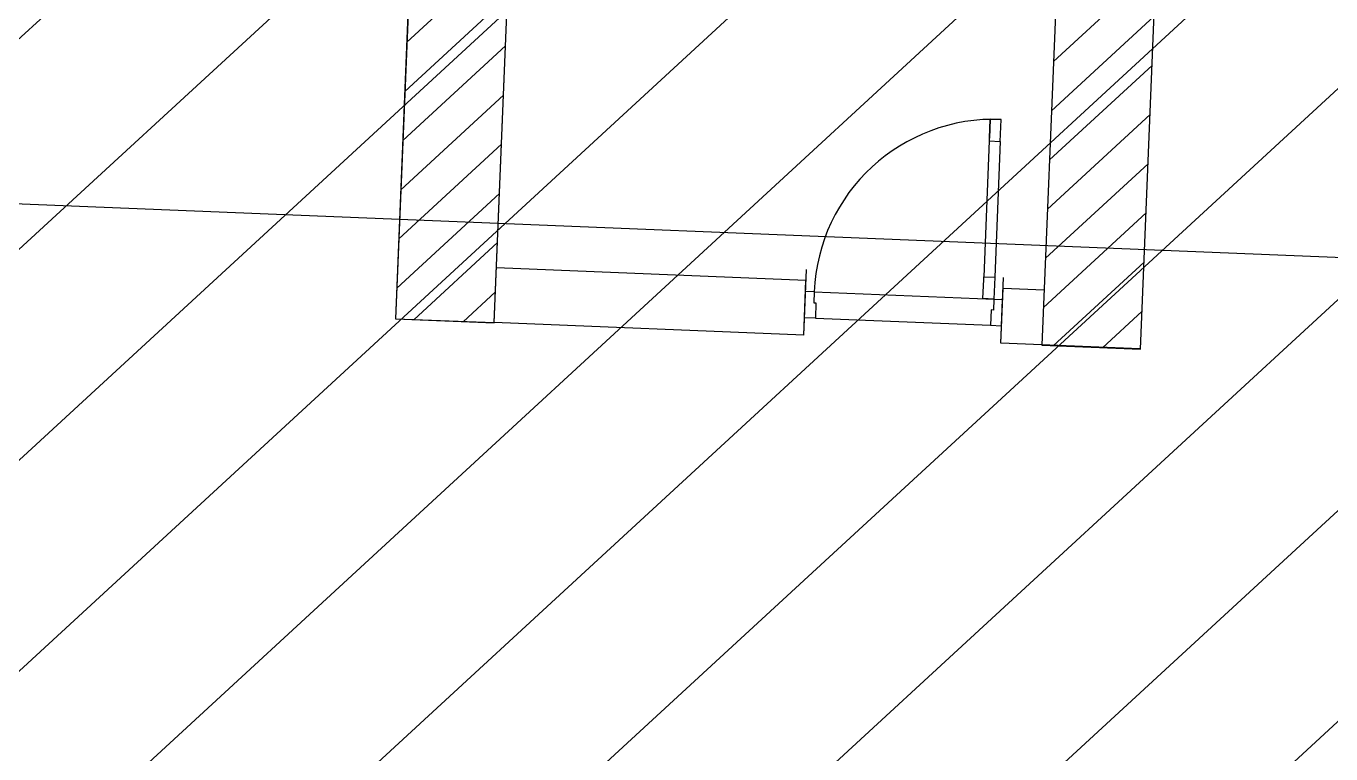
# Model space of a CAD drawing. Extents: x -678889171 to 586587, y -792238163 to 335485.
# Drawn here: x -678771950 to -678765998, y -791968193 to -791964873 of the extents above; entities that cross this region are included whole.
import ezdxf
from ezdxf.enums import TextEntityAlignment as Align

# ---------------------------------------------------------------- set-up
doc = ezdxf.new("R2010")
doc.units = 0
doc.header["$MEASUREMENT"] = 0
for name, color, linetype in [('A-FLOR-PATT', 252, 'Continuous'), ('A-SITE-PATT', 252, 'Continuous'), ('A-WALL', 252, 'Continuous')]:
    doc.layers.add(name, color=color, linetype=linetype)
doc.layers.add('BASEMENT3 LAYOUT$0$HATCH2', color=252, linetype='Continuous', lineweight=15)
doc.styles.add('Ground floor Towers$0$$Bas01-Rname$0$EN-SC', font='swissc.ttf')
doc.styles.add('Ground floor Towers$0$$Bas01-Rname$0$EN-SCL', font='swisscl.ttf')
doc.styles.add('Ground floor Towers$0$04-Ground Floor$0$V2-lower ground$0$LEVEL  FOR LICENSE LOWER GR$0$$LG- LEVEL$0$AR-SR', font='sarb.shx')

# ---------------------------------------------------------------- blocks, each defined once
blk = doc.blocks.new('A$C61C61320')
at = {"layer": 'BASEMENT3 LAYOUT$0$HATCH2'}
h = blk.add_hatch(dxfattribs=at)
h.set_pattern_fill('JIS_WOOD', color=256, scale=1000, style=0)
h.set_pattern_definition([(45, (-845211.5632561638, -471074.8112416068), (-499.9999991609842, 499.9999991609843), [])])
edge = h.paths.add_edge_path()
edge.add_line((-87728.88771757309, -14436.92520058164), (11085.99286301623, -14077.61977391216))
edge.add_line((11085.9928630162, -14077.61977391216), (11086.00013759563, -61296.12011963065))
edge.add_line((11086.00013759569, -61296.12011963065), (-23868.16462742418, -60220.57708285929))
edge.add_line((-23868.16462742421, -60220.57708285929), (-23388.15647815715, -47455.2645226442))
edge.add_arc((-38984.06513334403, -44366.02445463254), 15898.9235792472, 348.7958745272753, 525.9866040010601)
edge.add_line((-54409.82303213701, -40516.12001080933), (-55179.78612954497, -49076.3717473704))
edge.add_line((-55179.78612954495, -49076.3717473704), (-87616.00626249687, -47227.09333388295))
edge.add_line((-87616.00626249681, -47227.09333388295), (-87728.88771757303, -14436.92520058164))
blk = doc.blocks.new('GR')
at = {"layer": 'A-FLOR-PATT'}
for p, q in [((24883.51140202032, 226556.1981372059), (24886.09748806874, 219100.5705418832)), ((24886.09748806944, 226554.6647503249, -6.574195595121094e-08), (24886.09748806874, 219100.5705418832, -6.574195595121094e-08)), ((25336.09748806874, 219100.5705418832, -6.574195595121094e-08), (25336.09748806834, 223354.6647634286, -6.574195595121094e-08)), ((25336.09748806874, 219102.1039220956), (25336.09748806874, 223354.6647634286)), ((27836.09747298219, 223354.6647634286, -6.574195595121094e-08), (27836.09747298225, 219100.5705455415, -6.574195595121094e-08)), ((27836.09747298219, 223354.6647634286), (27836.09747298219, 219100.5705455415)), ((28286.09747298219, 219100.5705455415, -6.574195595121094e-08), (28286.09747298219, 223354.6647634286, -6.574195595121094e-08)), ((28286.09747298219, 219100.5705455415), (28286.09747025121, 223354.6647634286)), ((24886.09748806921, 220364.3978642025, -6.574195595121094e-08), (25336.09748806874, 220814.397864202, -6.574195595121094e-08)), ((27836.09747298248, 220395.8146097681, -6.574195595121094e-08), (28286.09747298248, 220845.8146097681, -6.574195595121094e-08)), ((27836.09747298248, 220171.3082067415, -6.574195595121094e-08), (28286.09747298248, 220621.3082067415, -6.574195595121094e-08)), ((24886.09748806898, 220139.8914611756, -6.574195595121094e-08), (25336.09748806874, 220589.8914611754, -6.574195595121094e-08)), ((27836.09747298248, 219946.8018037148, -6.574195595121094e-08), (28286.09747298248, 220396.8018037148, -6.574195595121094e-08)), ((24886.09748806874, 219915.3850581488, -6.574195595121094e-08), (25336.09748806851, 220365.3850581485, -6.574195595121094e-08)), ((24886.09748806898, 219690.8786551219, -6.574195595121094e-08), (25336.09748806898, 220140.8786551219, -6.574195595121094e-08)), ((27836.09747298248, 219722.2954006882, -6.574195595121094e-08), (28286.09747298248, 220172.2954006882, -6.574195595121094e-08)), ((27608.73454191592, 220122.103922095), (27558.73454191594, 220122.103922095)), ((27558.73454191594, 220122.103922095), (27558.73454191594, 220035.1039220951)), ((27558.73454191594, 220035.1039220951), (27558.73454191594, 220122.103922095)), ((27558.73454191594, 220122.103922095), (27558.73454191594, 220022.1039220951)), ((27608.73454191592, 220022.1039220951), (27608.73454191592, 220122.103922095)), ((27558.73454191594, 220022.1039220951), (27608.73454191592, 220022.1039220951)), ((27558.73454191593, 220022.1039220951), (27558.73454191594, 219402.1039220953)), ((27608.73454191591, 220022.1039220951), (27608.73454191592, 219402.1039220953)), ((24886.09748806898, 219466.3722520953, -6.574195595121094e-08), (25336.09748806898, 219916.3722520953, -6.574195595121094e-08)), ((27836.09747298225, 219497.7889976613, -6.574195595121094e-08), (28286.09747298225, 219947.7889976613, -6.574195595121094e-08)), ((27836.09747298248, 219273.2825946345, -6.574195595121094e-08), (28286.09747298248, 219723.2825946345, -6.574195595121094e-08)), ((24886.09748806898, 219241.8658490686, -6.574195595121094e-08), (25336.09748806874, 219691.8658490684, -6.574195595121094e-08)), ((31695, 219555), (-8850, 219555)), ((27887.89182691649, 219100.5705455418, -6.574195595121094e-08), (28286.09747298248, 219498.7761916078, -6.574195595121094e-08)), ((24969.30858391058, 219100.5705418836, -6.574195595121094e-08), (25336.09748806874, 219467.3594460418, -6.574195595121094e-08)), ((26748.73454191623, 219102.1039220954), (26748.73454191623, 219402.103925749)), ((27558.73454191594, 219402.1039220953), (27608.73454191592, 219402.1039220953)), ((27558.73454191594, 219389.1039220953), (27558.73454191594, 219402.1039220953)), ((27558.73454191594, 219302.1039220954), (27558.73454191594, 219389.1039220953)), ((27608.73454191592, 219402.1039220953), (27608.73454191592, 219302.1039220954)), ((27648.73454191591, 219102.1039220954), (27648.73454191591, 219402.103925749)), ((26748.73454191622, 219352.1039220957), (25336.0974880687, 219352.1039220956)), ((26748.73454191624, 219102.1039220957), (26748.73454191622, 219352.1039220957)), ((26748.73454191623, 219182.1039220955), (26748.73454191623, 219302.1039220954)), ((26788.73454191622, 219302.1039220954), (26748.73454191623, 219302.1039220954)), ((26788.73454191622, 219302.1039220954), (26788.73454191622, 219252.1039220954)), ((26788.73454191622, 219302.1039220954), (27608.73454191592, 219302.1039220954)), ((27608.73454191592, 219302.1039220954), (27558.73454191594, 219302.1039220954)), ((27608.73454191592, 219302.1039220954), (27608.73454191592, 219252.1039220954)), ((27608.73454191592, 219302.1039220954), (27648.7345419159, 219302.1039220954)), ((27836.09747298222, 219352.1039220958), (27648.7345419159, 219352.1039220958)), ((27648.73454191591, 219102.1039220957), (27648.7345419159, 219352.1039220958)), ((27648.73454191591, 219182.1039220955), (27648.7345419159, 219302.1039220954)), ((25193.81498693745, 219100.5705418838, -6.574195595121094e-08), (25336.09748806851, 219242.8530430149, -6.574195595121094e-08)), ((26788.73454191622, 219252.1039220954), (26798.73454191621, 219252.1039220954)), ((26798.73454191621, 219252.1039220954), (26798.73454191622, 219182.1039220955)), ((27598.73454191592, 219252.1039220954), (27598.73454191592, 219182.1039220955)), ((27608.73454191592, 219252.1039220954), (27598.73454191592, 219252.1039220954)), ((28112.39822994312, 219100.5705455418, -6.574195595121094e-08), (28286.09747298248, 219274.2697885812, -6.574195595121094e-08)), ((26798.73454191622, 219182.1039220955), (26748.73454191623, 219182.1039220955)), ((26798.73454191621, 219182.1039220955), (27598.73454191592, 219182.1039220955)), ((27598.73454191592, 219182.1039220955), (27648.73454191591, 219182.1039220955)), ((24886.09748806874, 219100.5705418832), (25336.09748806874, 219102.1039220956)), ((24886.09748806874, 219100.5705418832, -6.574195595121094e-08), (25336.09748806874, 219100.5705418832, -6.574195595121094e-08)), ((26748.73454191624, 219102.1039220957), (25336.09748806871, 219102.1039220956)), ((28283.51139356998, 219102.1039220958), (27648.73454191591, 219102.1039220957)), ((27836.09747298225, 219100.5705455415, -6.574195595121094e-08), (28286.09747298219, 219100.5705455415, -6.574195595121094e-08)), ((27836.09747298219, 219100.5705455415), (28286.09747298219, 219100.5705455415))]:
    blk.add_line(p, q, dxfattribs=at)
for centre, radius, start, end in [((632160.654919429, 163506.251165366), 613595.8226879981, 171.0737824436527, 189.9862451256833), ((632160.654919429, 163506.251165366), 605195.8226879981, 171.0737824436527, 190.1263033448895), ((49526.59955092936, 196905.9360870057), 23655.24608071568, 5.69885754428108, 152.2212887960275), ((49526.59955092927, 196905.9360870057), 23655.24608071568, 5.698857544488487, 152.2212887979112), ((27608.73454191592, 219302.1039220954), 819.9999999997044, 90, 180)]:
    blk.add_arc(centre, radius, start, end, dxfattribs=at)
at = {"layer": 'A-FLOR-PATT', "style": 'Ground floor Towers$0$04-Ground Floor$0$V2-lower ground$0$LEVEL  FOR LICENSE LOWER GR$0$$LG- LEVEL$0$AR-SR', "flags": 12}
for tag, p in [('L', (30296.07288644527, 72859.53473235783)), ('P', (30237.50458115668, 72203.99769414036))]:
    blk.add_attdef(tag, text='', height=500, dxfattribs=at).set_placement(p, align=Align.RIGHT)
at = {"layer": 'A-FLOR-PATT'}
for tag, p, height, style in [('N', (85492.25876324323, 56633.4995742733), 250, 'Ground floor Towers$0$$Bas01-Rname$0$EN-SC'), ('N', (89389.48149106537, 56633.4995742733), 250, 'Ground floor Towers$0$$Bas01-Rname$0$EN-SC'), ('N', (94597.61363499537, 56633.4995742733), 250, 'Ground floor Towers$0$$Bas01-Rname$0$EN-SC'), ('AN', (85922.66280553787, 56313.08159666645), 200, 'Ground floor Towers$0$$Bas01-Rname$0$EN-SCL'), ('AN', (89819.88553336001, 56313.08159666645), 200, 'Ground floor Towers$0$$Bas01-Rname$0$EN-SCL'), ('AN', (95028.01767729002, 56313.08159666645), 200, 'Ground floor Towers$0$$Bas01-Rname$0$EN-SCL'), ('SN', (85299.47460008037, 56025.08594095582), 200, 'Ground floor Towers$0$$Bas01-Rname$0$EN-SCL'), ('F', (85927.04975899268, 56008.67972904726), 200, 'Ground floor Towers$0$$Bas01-Rname$0$EN-SCL'), ('SN', (89196.69732790251, 56025.08594095582), 200, 'Ground floor Towers$0$$Bas01-Rname$0$EN-SCL'), ('F', (89824.27248681482, 56008.67972904726), 200, 'Ground floor Towers$0$$Bas01-Rname$0$EN-SCL'), ('SN', (94404.82947183252, 56025.08594095582), 200, 'Ground floor Towers$0$$Bas01-Rname$0$EN-SCL'), ('F', (95032.40463074483, 56008.67972904726), 200, 'Ground floor Towers$0$$Bas01-Rname$0$EN-SCL')]:
    blk.add_attdef(tag, p, '', height=height, dxfattribs=dict(at, style=style))
at = {"layer": 'A-FLOR-PATT', "style": 'Ground floor Towers$0$$Bas01-Rname$0$EN-SCL', "width": 0.8}
for p in [(85305.16036184286, 56295.1433535593), (89202.383089665, 56295.1433535593), (94410.51523359501, 56295.1433535593)]:
    blk.add_attdef('FN', p, '', height=250, dxfattribs=at)

msp = doc.modelspace()

# ---------------------------------------------------------------- block references
at = {"layer": 'A-SITE-PATT', "rotation": 357.6731745000001}
msp.add_blockref('A$C61C61320', (-678706236.4347705, -791940527.995869, -212772), dxfattribs=at)

# ---------------------------------------------------------------- next in the draw order: block references
at = {"layer": 'A-WALL', "rotation": 357.6731745000001}
msp.add_blockref('GR', (-678804025.0995113, -792184118.4910543, -212772), dxfattribs=at)

doc.saveas('drawing.dxf')
